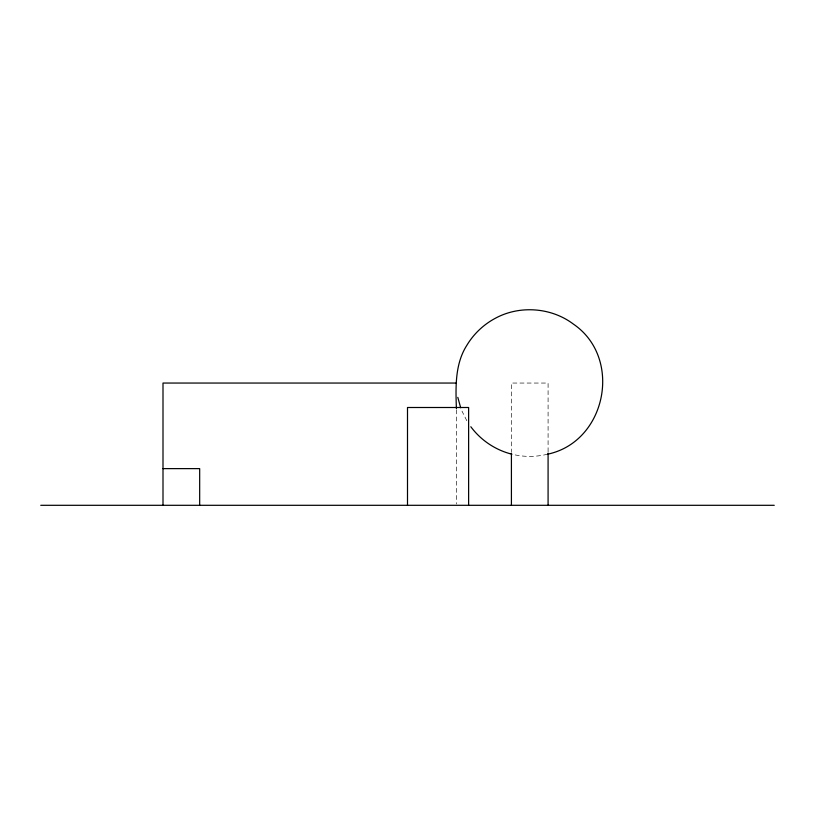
<?xml version="1.0" encoding="UTF-8"?>
<svg xmlns="http://www.w3.org/2000/svg" width="815" height="815" viewBox="0 0 815 815"><rect width="100%" height="100%" fill="white"/><g stroke="black" fill="none" stroke-linecap="round" stroke-linejoin="round"><path stroke-width="0.61" stroke-dasharray="4.08 3.06" d="M547.568 454.2C536.311 457.001 524.391 457.134 513.093 454.464M466.832 420.764L461.983 411.117M548.087 451.816L548.087 383.05L511.413 383.05L511.413 451.816M456.4 409.792L456.4 504.027"/><path stroke-width="1.22" d="M456.4 408.519C455.646 387.268 454.872 364.05 466.832 345.336C473.627 334.007 483.529 324.584 495.174 318.359C519.522 305.024 551.317 307.367 573.444 324.136C623.037 358.009 606.36 441.883 547.568 454.2M456.4 383.05L163 383.05L163 505.3M163 468.625L199.675 468.625L199.675 505.3M40.75 505.3L774.25 505.3M511.932 454.2C495.602 450.145 480.83 440.273 470.836 426.744M460.689 407.765L457.806 397.363M548.087 453.089L548.087 505.3M511.413 453.089L511.413 505.3M468.625 505.3L468.625 407.5L407.5 407.5L407.5 505.3"/></g></svg>
